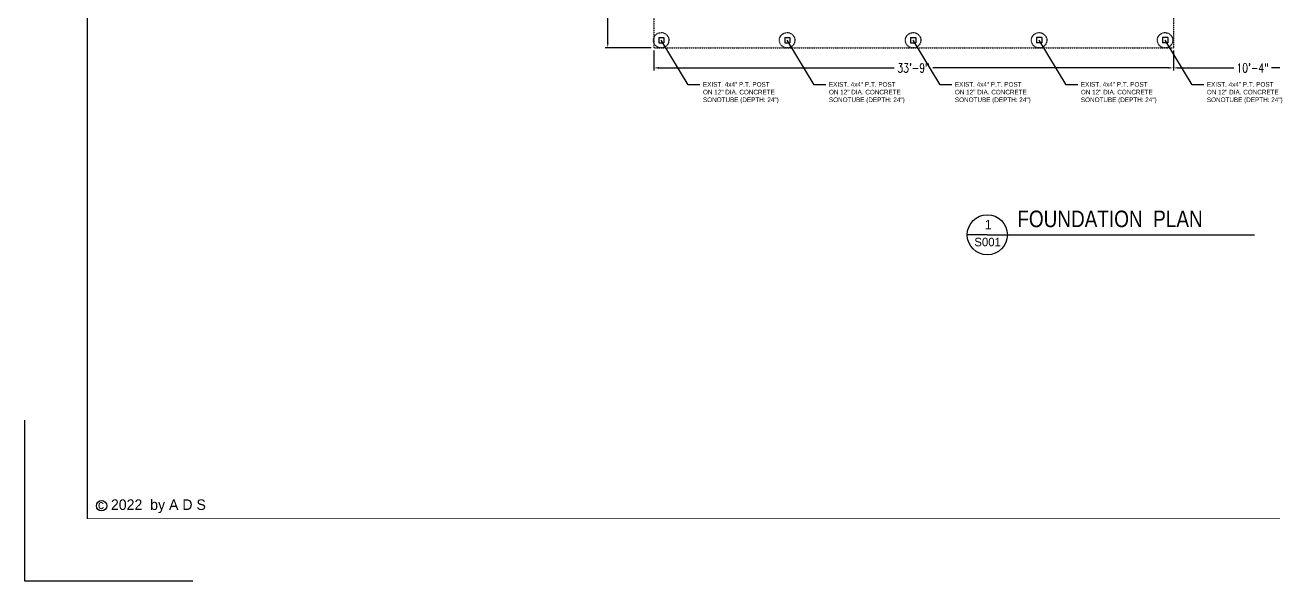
# Model space of a CAD drawing. Header units: inches. Extents: x 26998 to 46838, y -509 to 4343.
# Drawn here: x 30791 to 31764, y 1769 to 2203 of the extents above; entities that cross this region are included whole.
import ezdxf

# ---------------------------------------------------------------- set-up
doc = ezdxf.new("R2010")
doc.units = ezdxf.units.IN
doc.header["$LTSCALE"] = 0.5
doc.header["$MEASUREMENT"] = 0
doc.linetypes.add('HIDDEN', pattern=[0.375, 0.25, -0.125])
doc.layers.get('Defpoints').update_dxf_attribs({"color": 140})
for name, color, linetype in [('ARWALL', 7, 'HIDDEN'), ('FOUNDATION', 1, 'Continuous'), ('Title Block', 7, 'Continuous')]:
    doc.layers.add(name, color=color, linetype=linetype)
doc.styles.add('ARCH', font='arch.shx')
doc.styles.add('HS-DESIGN-PLAN', font='GOTHIC.TTF', dxfattribs={"height": 0.09375})
doc.styles.add('HS-DESIGN-TTLB', font='GOTHIC.TTF')
doc.styles.get("Standard").update_dxf_attribs({"font": 'romans.shx', "width": 0.75})
doc.dimstyles.new('STANDARD$0', dxfattribs={"dimscale": 0, "dimtxt": 3, "dimasz": 4, "dimexe": 4, "dimexo": 4, "dimgap": 1, "dimtad": 1, "dimdec": 0, "dimzin": 1, "dimdsep": 46, "dimlunit": 4, "dimtxsty": 'Standard', "dimblk1": 'OBLIQUE', "dimblk2": 'OBLIQUE', "dimsah": 1, "dimcen": 0, "dimdle": 2, "dimclrd": 8, "dimclre": 8, "dimclrt": 256, "dimadec": 5, "dimazin": 0, "dimtfac": 1, "dimtdec": 0, "dimtix": 1, "dimtmove": 2, "dimatfit": 3, "dimldrblk": 'OBLIQUE', "dimfxl": 1, "dimtolj": 1, "dimtzin": 3, "dimarcsym": 0})

# ---------------------------------------------------------------- blocks, each defined once
blk = doc.blocks.new('*D1055')
at = {"layer": 'Defpoints', "color": 0, "transparency": 16777216}
for p in [(31275.16, 2272.66), (31245.44, 2184.61), (31281.31, 2184.61)]:
    blk.add_point(p, dxfattribs=at)
at = {"layer": 'Title Block', "color": 3, "lineweight": -2, "transparency": 16777216}
for p, q in [((31273.16, 2272.66), (31243.44, 2272.66)), ((31245.44, 2268.66), (31245.44, 2234.8)), ((31245.44, 2188.61), (31245.44, 2222.47)), ((31279.31, 2184.61), (31243.44, 2184.61))]:
    blk.add_line(p, q, dxfattribs=at)
at = {"layer": 'Title Block', "color": 3, "transparency": 16777216}
for points in [[(31244.77, 2268.66), (31246.1, 2268.66), (31245.44, 2272.66)], [(31244.77, 2188.61), (31246.1, 2188.61), (31245.44, 2184.61)]]:
    blk.add_solid(points, dxfattribs=at)
at = {"layer": 'Title Block', "color": 3, "transparency": 16777216, "insert": (31245.44, 2228.63), "char_height": 7, "attachment_point": 5}
blk.add_mtext('\\A1;7\'-4"', dxfattribs=at)
blk = doc.blocks.new('*D1057')
at = {"layer": 'Defpoints', "color": 0, "transparency": 16777216}
for p in [(31281.31, 2184.61), (31686.36, 2184.61), (31686.36, 2169.07)]:
    blk.add_point(p, dxfattribs=at)
at = {"layer": 'Title Block', "color": 3, "lineweight": -2, "transparency": 16777216}
for p, q in [((31281.31, 2182.61), (31281.31, 2167.07)), ((31686.36, 2182.61), (31686.36, 2167.07)), ((31285.31, 2169.07), (31468.71, 2169.07)), ((31682.36, 2169.07), (31498.96, 2169.07))]:
    blk.add_line(p, q, dxfattribs=at)
at = {"layer": 'Title Block', "color": 3, "transparency": 16777216}
for points in [[(31285.31, 2169.74), (31285.31, 2168.4), (31281.31, 2169.07)], [(31682.36, 2169.74), (31682.36, 2168.4), (31686.36, 2169.07)]]:
    blk.add_solid(points, dxfattribs=at)
at = {"layer": 'Title Block', "color": 3, "transparency": 16777216, "insert": (31483.83, 2169.07), "char_height": 7, "attachment_point": 5}
blk.add_mtext('\\A1;33\'-9"', dxfattribs=at)
blk = doc.blocks.new('*D1061')
at = {"layer": 'Defpoints', "color": 0, "transparency": 16777216}
for p in [(31686.36, 2184.61), (31809.96, 2188.66), (31686.36, 2169.07)]:
    blk.add_point(p, dxfattribs=at)
at = {"layer": 'Title Block', "color": 3, "lineweight": -2, "transparency": 16777216}
for p, q in [((31686.36, 2182.61), (31686.36, 2167.07)), ((31809.96, 2186.66), (31809.96, 2167.07)), ((31690.36, 2169.07), (31733.41, 2169.07)), ((31805.96, 2169.07), (31762.91, 2169.07))]:
    blk.add_line(p, q, dxfattribs=at)
at = {"layer": 'Title Block', "color": 3, "transparency": 16777216}
for points in [[(31690.36, 2169.74), (31690.36, 2168.4), (31686.36, 2169.07)], [(31805.96, 2169.74), (31805.96, 2168.4), (31809.96, 2169.07)]]:
    blk.add_solid(points, dxfattribs=at)
at = {"layer": 'Title Block', "color": 3, "transparency": 16777216, "insert": (31748.16, 2169.07), "char_height": 7, "attachment_point": 5}
blk.add_mtext('\\A1;10\'-4"', dxfattribs=at)

msp = doc.modelspace()

# ---------------------------------------------------------------- linework, layer by layer
for q in [(31525.6808134, 2038.9532829), (31525.6808134, 2038.9532829), (31749.5073684, 2038.9532829), (31749.5073684, 2038.9532829)]:
    msp.add_line((31541.3112019, 2038.9532829), q)
msp.add_lwpolyline([(30839.3128283, 2944.0852231, 0.5, 0.5, 0), (32334.372063, 2944.0852231, 0, 0, 0), (32334.372063, 1817.6360016, 0.5, 0.5, 0), (30839.3128283, 1817.6360016, 0.5, 0.5, 0)], format="xyseb")
at = {"const_width": 0.5}
msp.add_lwpolyline([(30839.7128283, 1817.6360016), (30839.7128283, 2944.0852231)], dxfattribs=at)
msp.add_lwpolyline([(30839.7128283, 1817.6360016), (30839.7128283, 2944.0852231)], dxfattribs=at)
msp.add_circle((31541.3112019, 2038.9532829), 15.6303885)
msp.add_circle((31541.3112019, 2038.9532829), 15.6303885)
at = {"layer": 'ARWALL', "color": 2, "linetype": 'HIDDEN'}
for p, q in [((31281.3076321, 2272.6590416), (31281.3076321, 2184.6072118)), ((31686.3552405, 2227.0590416), (31686.3552405, 2184.6072118)), ((31281.3076321, 2184.6072118), (31686.3552405, 2184.6072118))]:
    msp.add_line(p, q, dxfattribs=at)
for centre in [(31287.0974425, 2190.5897214), (31385.2974425, 2190.5897214), (31483.4974425, 2190.5897214), (31581.6974425, 2190.5897214), (31679.8974425, 2190.5897214)]:
    msp.add_circle(centre, 6, dxfattribs=at)
at = {"layer": 'FOUNDATION'}
for p, q in [((31308.1797202, 2155.768711), (31287.0974425, 2190.5897214)), ((31308.1797202, 2155.768711), (31287.0974425, 2190.5897214)), ((31406.3797202, 2155.768711), (31385.2974425, 2190.5897214)), ((31406.3797202, 2155.768711), (31385.2974425, 2190.5897214)), ((31504.5797202, 2155.768711), (31483.4974425, 2190.5897214)), ((31504.5797202, 2155.768711), (31483.4974425, 2190.5897214)), ((31602.7797202, 2155.768711), (31581.6974425, 2190.5897214)), ((31602.7797202, 2155.768711), (31581.6974425, 2190.5897214)), ((31700.9797202, 2155.768711), (31679.8974425, 2190.5897214)), ((31700.9797202, 2155.768711), (31679.8974425, 2190.5897214)), ((31317.3459507, 2155.768711), (31308.1797202, 2155.768711)), ((31317.3459507, 2155.768711), (31308.1797202, 2155.768711)), ((31415.5459507, 2155.768711), (31406.3797202, 2155.768711)), ((31415.5459507, 2155.768711), (31406.3797202, 2155.768711)), ((31513.7459507, 2155.768711), (31504.5797202, 2155.768711)), ((31513.7459507, 2155.768711), (31504.5797202, 2155.768711)), ((31611.9459507, 2155.768711), (31602.7797202, 2155.768711)), ((31611.9459507, 2155.768711), (31602.7797202, 2155.768711)), ((31710.1459507, 2155.768711), (31700.9797202, 2155.768711)), ((31710.1459507, 2155.768711), (31700.9797202, 2155.768711))]:
    msp.add_line(p, q, dxfattribs=at)
at = {"layer": 'Title Block'}
for p, q in [((30839.7128283, 2944.0852231), (30839.7128283, 1817.6360016)), ((31285.1645408, 2192.6590416), (31289.1645408, 2192.6590416)), ((31285.1645408, 2192.6590416), (31285.1645408, 2188.6590416)), ((31289.1645408, 2192.6590416), (31289.1645408, 2188.6590416)), ((31383.3645408, 2192.6590416), (31387.3645408, 2192.6590416)), ((31383.3645408, 2192.6590416), (31383.3645408, 2188.6590416)), ((31387.3645408, 2192.6590416), (31387.3645408, 2188.6590416)), ((31481.5645408, 2192.6590416), (31485.5645408, 2192.6590416)), ((31481.5645408, 2192.6590416), (31481.5645408, 2188.6590416)), ((31485.5645408, 2192.6590416), (31485.5645408, 2188.6590416)), ((31485.5645408, 2192.6590416), (31485.5645408, 2188.6590416)), ((31583.7645408, 2192.6590416), (31579.7645408, 2192.6590416)), ((31579.7645408, 2192.6590416), (31579.7645408, 2188.6590416)), ((31583.7645408, 2192.6590416), (31583.7645408, 2188.6590416)), ((31681.9645408, 2192.6590416), (31677.9645408, 2192.6590416)), ((31677.9645408, 2192.6590416), (31677.9645408, 2188.6590416)), ((31681.9645408, 2192.6590416), (31681.9645408, 2188.6590416)), ((31285.1645408, 2188.6590416), (31289.1645408, 2188.6590416)), ((31383.3645408, 2188.6590416), (31387.3645408, 2188.6590416)), ((31481.5645408, 2188.6590416), (31485.5645408, 2188.6590416)), ((31583.7645408, 2188.6590416), (31579.7645408, 2188.6590416)), ((31681.9645408, 2188.6590416), (31677.9645408, 2188.6590416)), ((30791.1358683, 1769.0590416), (30791.1358683, 1894.5495216)), ((30791.1358683, 1769.0590416), (30791.1358683, 1894.5495216)), ((30791.1358683, 1769.0590416), (30791.1358683, 1894.5495216)), ((30791.1358683, 1769.0590416), (30791.1358683, 1894.5495216)), ((30791.1358683, 1769.0590416), (30791.1358683, 1894.5495216)), ((30791.1358683, 1769.0590416), (30791.1358683, 1894.5495216)), ((30791.1358683, 1769.0590416), (30791.1358683, 1894.5495216)), ((30791.1358683, 1769.0590416), (30791.1358683, 1894.5495216)), ((30921.9394533, 1769.0590416), (30791.1358683, 1769.0590416)), ((30921.9394533, 1769.0590416), (30791.1358683, 1769.0590416)), ((30921.9394533, 1769.0590416), (30791.1358683, 1769.0590416)), ((30921.9394533, 1769.0590416), (30791.1358683, 1769.0590416)), ((30921.9394533, 1769.0590416), (30791.1358683, 1769.0590416)), ((30921.9394533, 1769.0590416), (30791.1358683, 1769.0590416)), ((30921.9394533, 1769.0590416), (30791.1358683, 1769.0590416)), ((30921.9394533, 1769.0590416), (30791.1358683, 1769.0590416)), ((30921.9394533, 1769.0590416), (30791.1358683, 1769.0590416)), ((30921.9394533, 1769.0590416), (30791.1358683, 1769.0590416)), ((30921.9394533, 1769.0590416), (30791.1358683, 1769.0590416)), ((30921.9394533, 1769.0590416), (30791.1358683, 1769.0590416))]:
    msp.add_line(p, q, dxfattribs=at)
msp.add_circle((30850.886507, 1827.7289547), 4.0733674, dxfattribs=at)

# ---------------------------------------------------------------- texts
at = {"attachment_point": 1}
for s, insert, char_height, width, style in [('{\\fArial Narrow|b0|i0|c0|p34;EXIST. 4x4" P.T. POST\\PON 12" DIA. CONCRETE\\PSONOTUBE (DEPTH: 24")}', (31319.6697241, 2158.0160578), 3.6, 95.507369382, 'HS-DESIGN-TTLB'), ('{\\fArial Narrow|b0|i0|c0|p34;EXIST. 4x4" P.T. POST\\PON 12" DIA. CONCRETE\\PSONOTUBE (DEPTH: 24")}', (31417.8697241, 2158.0160578), 3.6, 95.507369382, 'HS-DESIGN-TTLB'), ('{\\fArial Narrow|b0|i0|c0|p34;EXIST. 4x4" P.T. POST\\PON 12" DIA. CONCRETE\\PSONOTUBE (DEPTH: 24")}', (31516.0697241, 2158.0160578), 3.6, 95.507369382, 'HS-DESIGN-TTLB'), ('{\\fArial Narrow|b0|i0|c0|p34;EXIST. 4x4" P.T. POST\\PON 12" DIA. CONCRETE\\PSONOTUBE (DEPTH: 24")}', (31614.2697241, 2158.0160578), 3.6, 95.507369382, 'HS-DESIGN-TTLB'), ('{\\fArial Narrow|b0|i0|c0|p34;EXIST. 4x4" P.T. POST\\PON 12" DIA. CONCRETE\\PSONOTUBE (DEPTH: 24")}', (31712.4697241, 2158.0160578), 3.6, 95.507369382, 'HS-DESIGN-TTLB'), ('{\\fArial Narrow|b0|i0|c0|p34;FOUNDATION  PLAN}', (31564.7096107, 2057.8169122), 12.9024, 259.624719313, 'ARCH'), ('S001', (31531.1886649, 2036.6402282), 6.636168, 136.759967371, 'HS-DESIGN-TTLB')]:
    msp.add_mtext(s, dxfattribs=dict(at, insert=insert, char_height=char_height, width=width, style=style))
at = {"layer": 'Title Block', "attachment_point": 1, "style": 'HS-DESIGN-TTLB'}
for s, insert, char_height, width in [('1', (31539.3117997, 2050.5937248), 7.37352, 151.955519302), ('2022  by A D S', (30858.1492456, 1832.6933058), 8.229375, 286.020616253)]:
    msp.add_mtext(s, dxfattribs=dict(at, insert=insert, char_height=char_height, width=width))
at = {"layer": 'Title Block', "insert": (30848.036602, 1832.1915167), "char_height": 7.05375, "attachment_point": 1, "style": 'HS-DESIGN-PLAN'}
msp.add_mtext_dynamic_manual_height_columns('c', width=0.213936353, gutter_width=0.46875, heights=[0], dxfattribs=at)

# ---------------------------------------------------------------- dimensions: what is measured, and where the dimension line sits
at = {"layer": 'Title Block'}
dim = msp.add_linear_dim(base=(31245.436853, 2184.6072118), p1=(31275.1645408, 2272.6590416), p2=(31281.3076321, 2184.6072118), angle=90, dimstyle='STANDARD$0', override={"dimscale": 1, "dimtxt": 7, "dimexe": 2, "dimexo": 2, "dimgap": 2, "dimtad": 0, "dimtih": 1, "dimtoh": 1, "dimzin": 0, "dimsah": 0, "dimcen": 0.09, "dimdle": 0, "dimclrd": 3, "dimclre": 3, "dimclrt": 3}, dxfattribs=at)
dim.commit()
dim.dimension.update_dxf_attribs({"geometry": '*D1055', "text_midpoint": (31245.436853, 2228.6331267)})
for p1, picture, middle in [((31281.3076321, 2184.6072118), '*D1057', (31483.8314363, 2169.0695574)), ((31809.9645408, 2188.6590416), '*D1061', (31748.1598906, 2169.0695574))]:
    dim = msp.add_linear_dim(base=(31686.3552405, 2169.0695574), p1=p1, p2=(31686.3552405, 2184.6072118), dimstyle='STANDARD$0', override={"dimscale": 1, "dimtxt": 7, "dimexe": 2, "dimexo": 2, "dimgap": 2, "dimtad": 0, "dimtih": 1, "dimtoh": 1, "dimzin": 0, "dimsah": 0, "dimcen": 0.09, "dimdle": 0, "dimclrd": 3, "dimclre": 3, "dimclrt": 3}, dxfattribs=at)
    dim.commit()
    dim.dimension.update_dxf_attribs({"geometry": picture, "text_midpoint": middle})

doc.saveas('drawing.dxf')
